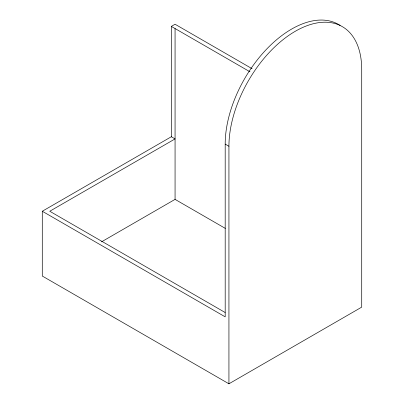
<?xml version="1.0" encoding="UTF-8"?>
<svg xmlns="http://www.w3.org/2000/svg" width="404" height="404" viewBox="0 0 404 404"><rect width="100%" height="100%" fill="white"/><g stroke="black" fill="none" stroke-linecap="round" stroke-linejoin="round"><path stroke-width="0.61" d="M228.932 383.8L228.932 146.248A93.895 54.212 -60 0 1 295.324 31.254A93.895 54.212 -60 0 1 361.716 69.589L361.716 307.136L228.932 383.8L42.284 276.038L42.284 211.252L171.326 136.749L171.326 26.396L175.068 24.24L252.096 68.71M101.52 241.839L175.068 199.379L225.321 228.391M171.326 26.396L249.955 71.791M340.092 25.412A93.895 54.212 -60 0 0 267.221 48.51A93.895 54.212 -60 0 0 225.19 144.092L228.932 146.248M171.326 136.749L175.068 138.91L49.763 211.252L225.109 312.489M42.284 211.252L225.19 316.852L225.19 144.092M175.068 28.558L175.068 199.379"/></g></svg>
